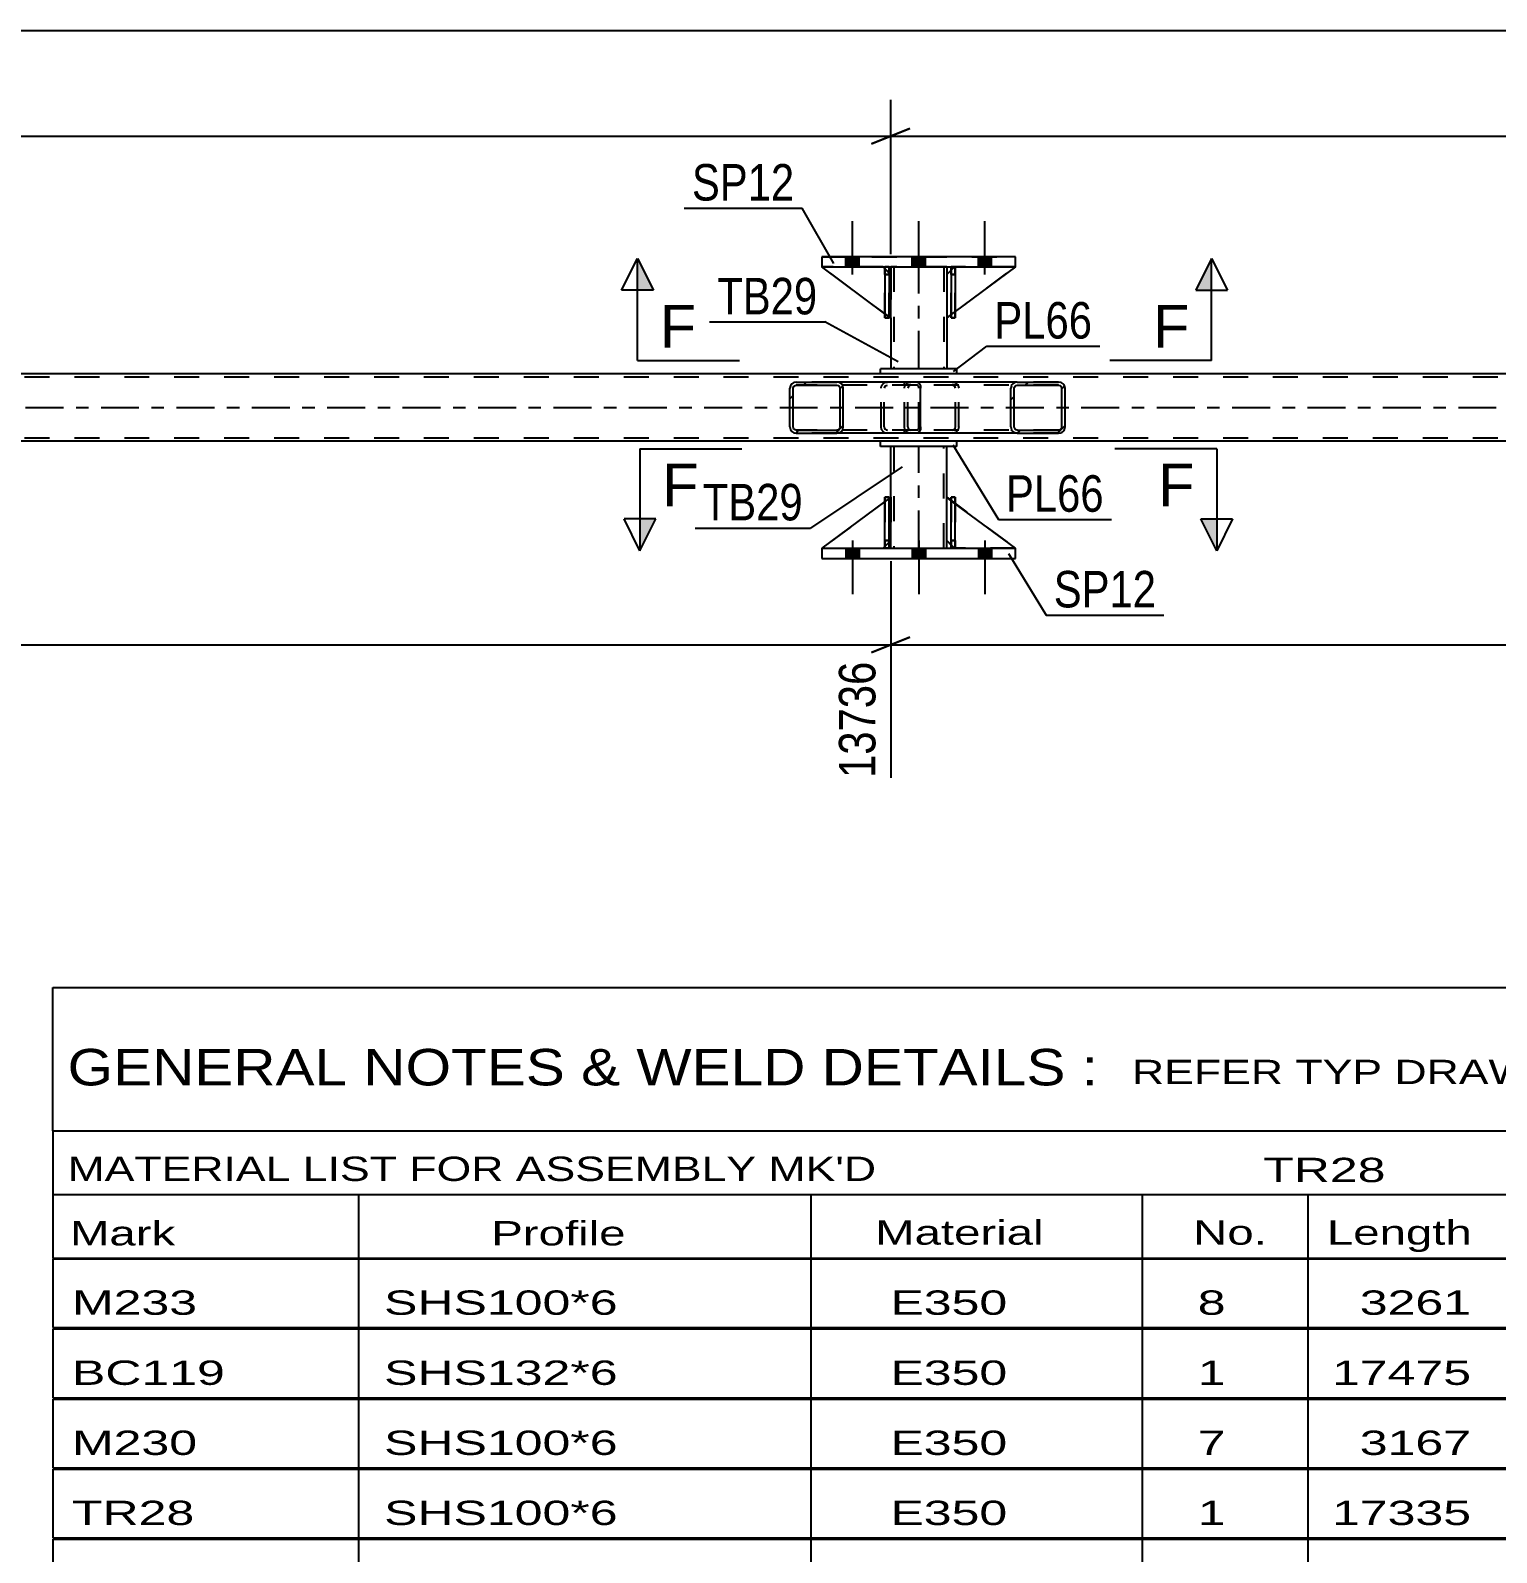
# Model space of a CAD drawing. Header units: millimetres. Extents: x 0 to 841, y 0 to 594.
# Drawn here: x 514.2 to 629.3, y 124.4 to 243.8 of the extents above; entities that cross this region are included whole.
import ezdxf

# ---------------------------------------------------------------- set-up
doc = ezdxf.new("R2010")
doc.units = ezdxf.units.MM
doc.linetypes.add('DXK_LINE_DOT2', pattern=[3.9198, 1.9599, -1.9599])
doc.linetypes.add('DXK_LINE_DOT3', pattern=[5.9187, 2.979, -0.9799, 0.9799, -0.9799])
doc.styles.add('Arial', font='arial.ttf', dxfattribs={"height": 0.2})
doc.styles.add('Arial Narrow', font='ARIALN.TTF', dxfattribs={"height": 0.2})

# ---------------------------------------------------------------- blocks, each defined once
blk = doc.blocks.new('Unknown-389678698-48743 - 46257')
at = {"color": 7, "linetype": 'Continuous'}
for p, q in [((516, 168.75), (676, 168.75)), ((516, 157.5), (516, 168.75)), ((516, 157.5), (676, 157.5)), ((516, 157.5), (516, 152.5)), ((516, 152.5), (676, 152.5)), ((516, 152.5), (516, 147.5)), ((540, 152.5), (540, 147.5)), ((575.5, 152.5), (575.5, 147.5)), ((601.5, 152.5), (601.5, 147.5)), ((614.5, 152.5), (614.5, 147.5)), ((516, 147.5), (676, 147.5)), ((516, 147.45), (516, 142.05)), ((516, 147.45), (676, 147.45)), ((540, 147.5), (540, 142)), ((575.5, 147.5), (575.5, 142)), ((601.5, 147.5), (601.5, 142)), ((614.5, 147.5), (614.5, 142)), ((516, 142.05), (676, 142.05)), ((516, 141.95), (516, 136.55)), ((516, 141.95), (676, 141.95)), ((540, 142), (540, 136.5)), ((575.5, 142), (575.5, 136.5)), ((601.5, 142), (601.5, 136.5)), ((614.5, 142), (614.5, 136.5)), ((516, 136.55), (676, 136.55)), ((516, 136.45), (516, 131.05)), ((516, 136.45), (676, 136.45)), ((540, 136.5), (540, 131)), ((575.5, 136.5), (575.5, 131)), ((601.5, 136.5), (601.5, 131)), ((614.5, 136.5), (614.5, 131)), ((516, 131.05), (676, 131.05)), ((516, 130.95), (516, 125.55)), ((516, 130.95), (676, 130.95)), ((540, 131), (540, 125.5)), ((575.5, 131), (575.5, 125.5)), ((601.5, 131), (601.5, 125.5)), ((614.5, 131), (614.5, 125.5)), ((516, 125.55), (676, 125.55)), ((516, 125.45), (516, 120.05)), ((516, 125.45), (676, 125.45)), ((540, 125.5), (540, 120)), ((575.5, 125.5), (575.5, 120)), ((601.5, 125.5), (601.5, 120)), ((614.5, 125.5), (614.5, 120))]:
    blk.add_line(p, q, dxfattribs=at)
at = {"color": 7, "style": 'Arial Narrow'}
for s, height, width, p in [('GENERAL NOTES & WELD DETAILS :', 2.8633, 1.4, (517.15, 161.06)), ('REFER TYP DRAWING TYP-01', 1.9089, 1.6, (600.7, 161.16)), ("MATERIAL LIST FOR ASSEMBLY MK'D", 1.9089, 1.6, (517.15, 153.56)), ('TR28', 1.909, 1.794707, (611, 153.47)), ('Mark', 1.909, 1.7, (517.34, 148.5)), ('Profile', 1.909, 1.7, (550.41, 148.5)), ('Material', 1.909, 1.7, (580.54, 148.56)), ('Length', 1.909, 1.7, (616, 148.56)), ('No.', 1.909, 1.7, (605.5, 148.56))]:
    blk.add_text(s, height=height, dxfattribs=dict(at, width=width)).set_placement(p)
at = {"color": 7, "linetype": 'Continuous', "style": 'Arial Narrow', "width": 1.794707}
for s, height, p in [('M233', 1.909, (517.5, 143.06)), ('SHS100*6', 1.909, (542, 143.06)), ('E350', 1.909, (581.74, 143.06)), ('8', 1.91, (605.86, 143.06)), ('3261', 1.909, (618.58, 143.06)), ('BC119', 1.909, (517.5, 137.56)), ('SHS132*6', 1.909, (542, 137.56)), ('E350', 1.909, (581.74, 137.56)), ('1', 1.91, (605.86, 137.56)), ('17475', 1.909, (616.4, 137.56)), ('M230', 1.909, (517.5, 132.06)), ('SHS100*6', 1.909, (542, 132.06)), ('E350', 1.909, (581.74, 132.06)), ('7', 1.91, (605.86, 132.06)), ('3167', 1.909, (618.58, 132.06)), ('TR28', 1.909, (517.5, 126.56)), ('SHS100*6', 1.909, (542, 126.56)), ('E350', 1.909, (581.74, 126.56)), ('1', 1.91, (605.86, 126.56)), ('17335', 1.909, (616.4, 126.56))]:
    blk.add_text(s, height=height, dxfattribs=at).set_placement(p)
blk = doc.blocks.new('Part-389678698-4638 - 4482')
at = {"color": 7, "linetype": 'DXK_LINE_DOT2'}
for p, q in [((586.76, 225.29), (586.16, 224.69)), ((586.16, 221.29), (591.56, 225.29)), ((586.16, 224.69), (586.16, 221.29)), ((591.56, 225.29), (586.76, 225.29))]:
    blk.add_line(p, q, dxfattribs=at)
blk = doc.blocks.new('Part-389678698-4614 - 4482')
at = {"color": 2, "linetype": 'Continuous'}
for p, q in [((591.56, 226.09), (576.36, 226.09)), ((576.36, 226.09), (576.36, 225.29)), ((591.56, 225.29), (591.56, 226.09)), ((576.36, 225.29), (591.56, 225.29))]:
    blk.add_line(p, q, dxfattribs=at)
at = {"color": 7, "linetype": 'DXK_LINE_DOT2'}
for p, q in [((576.36, 226.09), (591.56, 226.09)), ((576.36, 225.29), (591.56, 225.29))]:
    blk.add_line(p, q, dxfattribs=at)
blk = doc.blocks.new('Part-389678698-4649 - 4482')
at = {"color": 2, "linetype": 'Continuous'}
for p, q in [((586.83, 225.29), (586.51, 225.29)), ((586.51, 225.29), (586.51, 221.29)), ((586.83, 225.29), (586.83, 225.29)), ((586.83, 225.29), (586.83, 221.29)), ((586.83, 221.29), (586.51, 221.29))]:
    blk.add_line(p, q, dxfattribs=at)
at = {"color": 7, "linetype": 'DXK_LINE_DOT2'}
for p, q in [((586.51, 224.69), (586.51, 225.29)), ((586.83, 224.69), (586.51, 224.69)), ((586.51, 224.69), (586.51, 221.29)), ((586.83, 224.69), (586.83, 225.29)), ((586.83, 225.29), (586.83, 225.29)), ((586.83, 221.29), (586.83, 224.69))]:
    blk.add_line(p, q, dxfattribs=at)
blk = doc.blocks.new('Part-389678698-4647 - 4482')
at = {"color": 2, "linetype": 'Continuous'}
for p, q in [((581.31, 221.62), (576.36, 225.29)), ((581.31, 225.13), (581.16, 225.29)), ((581.76, 224.69), (581.63, 224.81)), ((581.76, 224.69), (581.76, 224.69)), ((581.76, 221.29), (581.76, 224.69)), ((581.63, 221.38), (581.76, 221.29)), ((581.76, 221.29), (581.76, 221.29))]:
    blk.add_line(p, q, dxfattribs=at)
at = {"color": 7, "linetype": 'DXK_LINE_DOT2'}
for p, q in [((581.16, 225.29), (576.36, 225.29)), ((581.16, 225.29), (581.76, 224.69)), ((581.63, 224.81), (581.31, 225.13)), ((581.76, 224.69), (581.76, 221.29)), ((581.63, 221.38), (581.31, 221.62))]:
    blk.add_line(p, q, dxfattribs=at)
blk = doc.blocks.new('Bolt-389678698-4531 - 4482')
at = {"linetype": 'Continuous'}
for points in [[(578.24, 225.29), (579.28, 225.29), (579.28, 226.09), (578.24, 226.09)], [(578.24, 225.29), (579.28, 225.29), (579.28, 226.09), (578.24, 226.09)], [(578.24, 225.29), (579.28, 225.29), (579.28, 226.09), (578.24, 226.09)], [(583.44, 225.29), (584.48, 225.29), (584.48, 226.09), (583.44, 226.09)], [(583.44, 225.29), (584.48, 225.29), (584.48, 226.09), (583.44, 226.09)], [(588.64, 225.29), (589.68, 225.29), (589.68, 226.09), (588.64, 226.09)], [(588.64, 225.29), (589.68, 225.29), (589.68, 226.09), (588.64, 226.09)], [(588.64, 225.29), (589.68, 225.29), (589.68, 226.09), (588.64, 226.09)]]:
    blk.add_hatch(color=1, dxfattribs=at).paths.add_polyline_path(points)
at = {"color": 1, "linetype": 'Continuous'}
for p, q in [((578.76, 224.69), (578.76, 228.89)), ((578.76, 224.69), (578.76, 228.89)), ((578.76, 224.69), (578.76, 228.89)), ((583.96, 224.69), (583.96, 228.89)), ((583.96, 224.69), (583.96, 228.89)), ((589.16, 224.69), (589.16, 228.89)), ((589.16, 224.69), (589.16, 228.89)), ((589.16, 224.69), (589.16, 228.89)), ((578.24, 225.29), (578.24, 226.09)), ((578.24, 225.29), (578.24, 226.09)), ((578.24, 225.29), (578.24, 226.09)), ((579.28, 225.29), (579.28, 226.09)), ((579.28, 225.29), (579.28, 226.09)), ((579.28, 225.29), (579.28, 226.09)), ((583.44, 225.29), (583.44, 226.09)), ((583.44, 225.29), (583.44, 226.09)), ((584.48, 225.29), (584.48, 226.09)), ((584.48, 225.29), (584.48, 226.09)), ((588.64, 225.29), (588.64, 226.09)), ((588.64, 225.29), (588.64, 226.09)), ((588.64, 225.29), (588.64, 226.09)), ((589.68, 225.29), (589.68, 226.09)), ((589.68, 225.29), (589.68, 226.09)), ((589.68, 225.29), (589.68, 226.09))]:
    blk.add_line(p, q, dxfattribs=at)
blk = doc.blocks.new('Bolt-389678698-4532 - 4482')
at = {"linetype": 'Continuous'}
for points in [[(579.28, 203.21), (578.24, 203.21), (578.24, 202.41), (579.28, 202.41)], [(579.28, 203.21), (578.24, 203.21), (578.24, 202.41), (579.28, 202.41)], [(579.28, 203.21), (578.24, 203.21), (578.24, 202.41), (579.28, 202.41)], [(584.48, 203.21), (583.44, 203.21), (583.44, 202.41), (584.48, 202.41)], [(584.48, 203.21), (583.44, 203.21), (583.44, 202.41), (584.48, 202.41)], [(589.68, 203.21), (588.64, 203.21), (588.64, 202.41), (589.68, 202.41)], [(589.68, 203.21), (588.64, 203.21), (588.64, 202.41), (589.68, 202.41)], [(589.68, 203.21), (588.64, 203.21), (588.64, 202.41), (589.68, 202.41)]]:
    blk.add_hatch(color=1, dxfattribs=at).paths.add_polyline_path(points)
at = {"color": 1, "linetype": 'Continuous'}
for p, q in [((578.24, 203.21), (578.24, 202.41)), ((578.24, 203.21), (578.24, 202.41)), ((578.24, 203.21), (578.24, 202.41)), ((578.76, 203.81), (578.76, 199.61)), ((578.76, 203.81), (578.76, 199.61)), ((578.76, 203.81), (578.76, 199.61)), ((579.28, 203.21), (579.28, 202.41)), ((579.28, 203.21), (579.28, 202.41)), ((579.28, 203.21), (579.28, 202.41)), ((583.44, 203.21), (583.44, 202.41)), ((583.44, 203.21), (583.44, 202.41)), ((583.96, 203.81), (583.96, 199.61)), ((583.96, 203.81), (583.96, 199.61)), ((584.48, 203.21), (584.48, 202.41)), ((584.48, 203.21), (584.48, 202.41)), ((588.64, 203.21), (588.64, 202.41)), ((588.64, 203.21), (588.64, 202.41)), ((588.64, 203.21), (588.64, 202.41)), ((589.16, 203.81), (589.16, 199.61)), ((589.16, 203.81), (589.16, 199.61)), ((589.16, 203.81), (589.16, 199.61)), ((589.68, 203.21), (589.68, 202.41)), ((589.68, 203.21), (589.68, 202.41)), ((589.68, 203.21), (589.68, 202.41))]:
    blk.add_line(p, q, dxfattribs=at)
blk = doc.blocks.new('Part-389678698-4644 - 4482')
at = {"color": 7, "linetype": 'DXK_LINE_DOT2'}
for p, q in [((581.76, 221.29), (576.36, 225.29)), ((576.36, 225.29), (581.16, 225.29)), ((581.16, 225.29), (581.76, 224.69)), ((581.76, 224.69), (581.16, 225.29)), ((581.76, 224.69), (581.76, 221.29)), ((581.76, 224.69), (581.76, 224.69)), ((581.76, 224.69), (581.76, 221.29))]:
    blk.add_line(p, q, dxfattribs=at)
blk = doc.blocks.new('Part-389678698-4651 - 4482')
at = {"color": 7, "linetype": 'DXK_LINE_DOT2'}
for p, q in [((586.51, 224.69), (586.51, 225.29)), ((586.51, 225.29), (586.51, 225.29)), ((586.51, 225.29), (586.51, 221.29)), ((586.83, 225.29), (586.51, 225.29)), ((586.51, 221.29), (586.51, 224.69)), ((586.51, 224.69), (586.83, 224.69)), ((586.83, 224.69), (586.83, 225.29)), ((586.83, 221.29), (586.83, 225.29)), ((586.83, 224.69), (586.83, 221.29)), ((586.51, 221.29), (586.83, 221.29))]:
    blk.add_line(p, q, dxfattribs=at)
blk = doc.blocks.new('Part-389678698-4648 - 4482')
at = {"color": 2, "linetype": 'Continuous'}
for p, q in [((581.63, 225.29), (581.31, 225.29)), ((581.31, 225.29), (581.31, 221.29)), ((581.63, 225.29), (581.63, 225.29)), ((581.63, 225.29), (581.63, 221.29)), ((581.63, 221.29), (581.31, 221.29))]:
    blk.add_line(p, q, dxfattribs=at)
at = {"color": 7, "linetype": 'DXK_LINE_DOT2'}
for p, q in [((581.31, 224.69), (581.31, 225.29)), ((581.63, 224.69), (581.31, 224.69)), ((581.31, 224.69), (581.31, 221.29)), ((581.63, 224.69), (581.63, 225.29)), ((581.63, 225.29), (581.63, 225.29)), ((581.63, 221.29), (581.63, 224.69))]:
    blk.add_line(p, q, dxfattribs=at)
blk = doc.blocks.new('Part-389678698-4666 - 4482')
at = {"color": 2, "linetype": 'Continuous'}
for p, q in [((586.96, 217.29), (580.96, 217.29)), ((580.96, 216.89), (580.96, 217.29)), ((586.96, 216.89), (580.96, 216.89)), ((586.96, 216.89), (586.96, 217.29))]:
    blk.add_line(p, q, dxfattribs=at)
blk = doc.blocks.new('Part-389678698-4607 - 4482')
at = {"color": 7, "linetype": 'DXK_LINE_DOT2'}
for p, q in [((731.32, 216.65), (64.04, 216.65)), ((586.96, 216.89), (580.96, 216.89)), ((731.32, 211.85), (64.04, 211.85)), ((586.96, 211.61), (580.96, 211.61))]:
    blk.add_line(p, q, dxfattribs=at)
at = {"color": 2, "linetype": 'Continuous'}
for p, q in [((580.96, 216.89), (331.54, 216.89)), ((731.32, 216.89), (586.96, 216.89)), ((580.96, 211.61), (331.54, 211.61)), ((731.32, 211.61), (586.96, 211.61))]:
    blk.add_line(p, q, dxfattribs=at)
at = {"color": 7, "linetype": 'DXK_LINE_DOT3'}
blk.add_line((64.04, 214.25), (731.32, 214.25), dxfattribs=at)
blk = doc.blocks.new('Part-389678698-4619 - 4482')
at = {"color": 2, "linetype": 'Continuous'}
for p, q in [((576.36, 203.21), (576.36, 202.41)), ((576.36, 203.21), (591.56, 203.21)), ((591.56, 202.41), (591.56, 203.21)), ((576.36, 202.41), (591.56, 202.41))]:
    blk.add_line(p, q, dxfattribs=at)
at = {"color": 7, "linetype": 'DXK_LINE_DOT2'}
for p, q in [((576.36, 203.21), (591.56, 203.21)), ((576.36, 202.41), (591.56, 202.41))]:
    blk.add_line(p, q, dxfattribs=at)
blk = doc.blocks.new('Part-389678698-4622 - 4482')
at = {"color": 7, "linetype": 'DXK_LINE_DOT2'}
for p, q in [((586.16, 203.81), (586.16, 207.21)), ((586.16, 207.21), (591.56, 203.21)), ((586.76, 203.21), (586.16, 203.81)), ((591.56, 203.21), (586.76, 203.21))]:
    blk.add_line(p, q, dxfattribs=at)
blk = doc.blocks.new('Part-389678698-4625 - 4482')
at = {"color": 2, "linetype": 'Continuous'}
for p, q in [((586.16, 203.81), (586.16, 207.21)), ((586.51, 206.94), (586.16, 207.21)), ((591.56, 203.21), (586.83, 206.71)), ((586.51, 203.45), (586.16, 203.81))]:
    blk.add_line(p, q, dxfattribs=at)
at = {"color": 7, "linetype": 'DXK_LINE_DOT2'}
for p, q in [((586.83, 206.71), (586.51, 206.94)), ((586.76, 203.21), (586.51, 203.45)), ((591.56, 203.21), (586.76, 203.21)), ((591.56, 203.21), (591.56, 203.21)), ((591.56, 203.21), (591.56, 203.21))]:
    blk.add_line(p, q, dxfattribs=at)
blk = doc.blocks.new('Part-389678698-4628 - 4482')
at = {"color": 7, "linetype": 'DXK_LINE_DOT2'}
for p, q in [((581.76, 207.21), (576.36, 203.21)), ((581.76, 203.81), (581.76, 207.21)), ((581.76, 207.21), (581.76, 203.81)), ((576.36, 203.21), (581.16, 203.21)), ((581.16, 203.21), (581.76, 203.81)), ((581.76, 203.81), (581.16, 203.21)), ((581.76, 203.81), (581.76, 203.81))]:
    blk.add_line(p, q, dxfattribs=at)
blk = doc.blocks.new('Part-389678698-4631 - 4482')
at = {"color": 2, "linetype": 'Continuous'}
for p, q in [((581.31, 206.88), (576.36, 203.21)), ((581.76, 207.21), (581.63, 207.11)), ((581.76, 203.81), (581.76, 207.21)), ((581.31, 203.36), (581.16, 203.21)), ((581.76, 203.81), (581.63, 203.68)), ((581.76, 203.81), (581.76, 203.81))]:
    blk.add_line(p, q, dxfattribs=at)
at = {"color": 7, "linetype": 'DXK_LINE_DOT2'}
for p, q in [((581.63, 207.11), (581.31, 206.88)), ((581.76, 203.81), (581.76, 207.21)), ((576.36, 203.21), (581.16, 203.21)), ((581.76, 203.81), (581.16, 203.21)), ((581.63, 203.68), (581.31, 203.36))]:
    blk.add_line(p, q, dxfattribs=at)
blk = doc.blocks.new('Part-389678698-4632 - 4482')
at = {"color": 2, "linetype": 'Continuous'}
for p, q in [((581.31, 203.21), (581.31, 207.21)), ((581.31, 207.21), (581.63, 207.21)), ((581.63, 203.21), (581.63, 207.21)), ((581.31, 203.21), (581.31, 203.21)), ((581.63, 203.21), (581.31, 203.21))]:
    blk.add_line(p, q, dxfattribs=at)
at = {"color": 7, "linetype": 'DXK_LINE_DOT2'}
for p, q in [((581.31, 207.21), (581.31, 203.81)), ((581.63, 203.81), (581.63, 207.21)), ((581.31, 203.81), (581.31, 203.21)), ((581.31, 203.81), (581.63, 203.81)), ((581.63, 203.21), (581.63, 203.81)), ((581.63, 203.21), (581.63, 203.21))]:
    blk.add_line(p, q, dxfattribs=at)
blk = doc.blocks.new('Part-389678698-4633 - 4482')
at = {"color": 2, "linetype": 'Continuous'}
for p, q in [((586.51, 203.21), (586.51, 207.21)), ((586.51, 207.21), (586.83, 207.21)), ((586.83, 203.21), (586.83, 207.21)), ((586.51, 203.21), (586.51, 203.21)), ((586.83, 203.21), (586.51, 203.21))]:
    blk.add_line(p, q, dxfattribs=at)
at = {"color": 7, "linetype": 'DXK_LINE_DOT2'}
for p, q in [((586.51, 207.21), (586.51, 203.81)), ((586.83, 203.81), (586.83, 207.21)), ((586.51, 203.81), (586.51, 203.21)), ((586.51, 203.81), (586.83, 203.81)), ((586.83, 203.21), (586.83, 203.81)), ((586.83, 203.21), (586.83, 203.21))]:
    blk.add_line(p, q, dxfattribs=at)
blk = doc.blocks.new('Part-389678698-4634 - 4482')
at = {"color": 7, "linetype": 'DXK_LINE_DOT2'}
for p, q in [((581.63, 207.21), (581.31, 207.21)), ((581.31, 203.81), (581.31, 207.21)), ((581.31, 203.21), (581.31, 207.21)), ((581.63, 207.21), (581.63, 203.81)), ((581.63, 203.21), (581.63, 207.21)), ((581.63, 203.81), (581.31, 203.81)), ((581.31, 203.21), (581.31, 203.81)), ((581.63, 203.21), (581.31, 203.21)), ((581.63, 203.81), (581.63, 203.21)), ((581.63, 203.21), (581.63, 203.21))]:
    blk.add_line(p, q, dxfattribs=at)
blk = doc.blocks.new('Part-389678698-4635 - 4482')
at = {"color": 7, "linetype": 'DXK_LINE_DOT2'}
for p, q in [((586.83, 207.21), (586.51, 207.21)), ((586.51, 203.81), (586.51, 207.21)), ((586.51, 203.21), (586.51, 207.21)), ((586.83, 207.21), (586.83, 203.81)), ((586.83, 203.21), (586.83, 207.21)), ((586.83, 203.81), (586.51, 203.81)), ((586.51, 203.21), (586.51, 203.81)), ((586.83, 203.21), (586.51, 203.21)), ((586.83, 203.81), (586.83, 203.21)), ((586.83, 203.21), (586.83, 203.21))]:
    blk.add_line(p, q, dxfattribs=at)
blk = doc.blocks.new('Part-389678698-4641 - 4482')
at = {"color": 2, "linetype": 'Continuous'}
for p, q in [((586.51, 225.04), (586.16, 224.69)), ((586.16, 224.69), (586.16, 221.29)), ((591.56, 225.29), (586.83, 221.79)), ((586.51, 221.55), (586.16, 221.29))]:
    blk.add_line(p, q, dxfattribs=at)
at = {"color": 7, "linetype": 'DXK_LINE_DOT2'}
for p, q in [((586.76, 225.29), (586.51, 225.04)), ((591.56, 225.29), (586.76, 225.29)), ((586.83, 221.79), (586.51, 221.55))]:
    blk.add_line(p, q, dxfattribs=at)
blk = doc.blocks.new('Part-389678698-4650 - 4482')
at = {"color": 7, "linetype": 'DXK_LINE_DOT2'}
for p, q in [((581.31, 224.69), (581.31, 225.29)), ((581.31, 225.29), (581.31, 225.29)), ((581.31, 225.29), (581.31, 221.29)), ((581.63, 225.29), (581.31, 225.29)), ((581.31, 221.29), (581.31, 224.69)), ((581.31, 224.69), (581.63, 224.69)), ((581.63, 224.69), (581.63, 225.29)), ((581.63, 221.29), (581.63, 225.29)), ((581.63, 224.69), (581.63, 221.29)), ((581.31, 221.29), (581.63, 221.29))]:
    blk.add_line(p, q, dxfattribs=at)
blk = doc.blocks.new('Part-389678698-4656 - 4482')
at = {"color": 2, "linetype": 'Continuous'}
for p, q in [((581.76, 207.21), (581.76, 211.21)), ((586.16, 207.21), (586.16, 211.21)), ((581.76, 203.21), (581.76, 203.81)), ((586.16, 203.21), (586.16, 203.81))]:
    blk.add_line(p, q, dxfattribs=at)
at = {"color": 7, "linetype": 'DXK_LINE_DOT2'}
for p, q in [((586.16, 211.21), (581.76, 211.21)), ((582, 211.21), (582, 203.21)), ((585.92, 203.21), (585.92, 211.21)), ((581.76, 203.81), (581.76, 207.21)), ((586.16, 203.81), (586.16, 207.21)), ((581.76, 203.21), (586.16, 203.21))]:
    blk.add_line(p, q, dxfattribs=at)
at = {"color": 7, "linetype": 'DXK_LINE_DOT3'}
blk.add_line((583.96, 203.21), (583.96, 211.21), dxfattribs=at)
blk = doc.blocks.new('Part-389678698-4661 - 4482')
at = {"color": 2, "linetype": 'Continuous'}
for p, q in [((586.96, 211.61), (580.96, 211.61)), ((580.96, 211.21), (580.96, 211.61)), ((586.96, 211.21), (586.96, 211.61)), ((586.96, 211.21), (580.96, 211.21))]:
    blk.add_line(p, q, dxfattribs=at)
blk = doc.blocks.new('Part-389678698-4671 - 4482')
at = {"color": 2, "linetype": 'Continuous'}
for p, q in [((581.76, 225.29), (581.76, 224.69)), ((586.16, 225.29), (586.16, 224.69)), ((581.76, 221.29), (581.76, 217.29)), ((586.16, 221.29), (586.16, 217.29))]:
    blk.add_line(p, q, dxfattribs=at)
at = {"color": 7, "linetype": 'DXK_LINE_DOT2'}
for p, q in [((586.16, 225.29), (581.76, 225.29)), ((581.76, 224.69), (581.76, 221.29)), ((582, 225.29), (582, 217.29)), ((585.92, 225.29), (585.92, 217.29)), ((586.16, 224.69), (586.16, 221.29)), ((586.16, 217.29), (581.76, 217.29))]:
    blk.add_line(p, q, dxfattribs=at)
at = {"color": 7, "linetype": 'DXK_LINE_DOT3'}
blk.add_line((583.96, 217.29), (583.96, 225.29), dxfattribs=at)
blk = doc.blocks.new('Part-389678698-4705 - 4482')
at = {"linetype": 'Continuous'}
h = blk.add_hatch(dxfattribs=at)
h.set_pattern_fill('', scale=0.7, style=0, pattern_type=0)
h.set_pattern_definition([(45, (595.4096, 215.9505), (-1.57154, 1.57154), [])])
h.paths.add_polyline_path([(595.45, 215.77), (595.41, 215.95), (595.3, 216.11), (595.13, 216.21), (594.94, 216.25), (591.7, 216.25), (591.51, 216.21), (591.34, 216.11), (591.23, 215.95), (591.19, 215.77), (591.19, 212.73), (591.23, 212.54), (591.34, 212.39), (591.51, 212.28), (591.7, 212.25), (594.94, 212.25), (595.13, 212.28), (595.3, 212.39), (595.41, 212.54), (595.45, 212.73)])
h.paths.add_polyline_path([(595.17, 212.64), (595.12, 212.56), (595.04, 212.51), (594.94, 212.49), (591.7, 212.49), (591.6, 212.51), (591.52, 212.56), (591.47, 212.64), (591.45, 212.73), (591.45, 215.77), (591.47, 215.86), (591.52, 215.94), (591.6, 215.99), (591.7, 216.01), (594.94, 216.01), (595.04, 215.99), (595.12, 215.94), (595.17, 215.86), (595.19, 215.77), (595.19, 212.73)])
at = {"color": 7, "linetype": 'DXK_LINE_DOT2'}
for p, q in [((583.16, 216.21), (583.35, 216.25)), ((586.59, 216.25), (583.35, 216.25)), ((586.59, 216.25), (586.78, 216.21)), ((594.94, 216.25), (591.7, 216.25)), ((582.84, 215.77), (582.88, 215.95)), ((582.84, 212.73), (582.84, 215.77)), ((583.12, 215.86), (583.1, 215.77)), ((583.1, 212.73), (583.1, 215.77)), ((583.17, 215.94), (583.12, 215.86)), ((583.26, 215.99), (583.17, 215.94)), ((583.35, 216.01), (583.26, 215.99)), ((594.94, 216.01), (583.35, 216.01)), ((586.69, 215.99), (586.59, 216.01)), ((586.77, 215.94), (586.69, 215.99)), ((586.82, 215.86), (586.77, 215.94)), ((586.84, 215.77), (586.82, 215.86)), ((586.84, 212.73), (586.84, 215.77)), ((587.06, 215.95), (587.1, 215.77)), ((587.1, 212.73), (587.1, 215.77)), ((582.88, 212.54), (582.84, 212.73)), ((583.1, 212.73), (583.12, 212.64)), ((583.12, 212.64), (583.17, 212.56)), ((586.77, 212.56), (586.82, 212.64)), ((586.82, 212.64), (586.84, 212.73)), ((587.1, 212.73), (587.06, 212.54)), ((583.35, 212.25), (583.16, 212.28)), ((583.17, 212.56), (583.26, 212.51)), ((583.26, 212.51), (583.35, 212.49)), ((594.94, 212.49), (583.35, 212.49)), ((586.59, 212.25), (583.35, 212.25)), ((586.59, 212.49), (586.69, 212.51)), ((586.78, 212.28), (586.59, 212.25)), ((586.69, 212.51), (586.77, 212.56)), ((594.94, 212.25), (591.7, 212.25))]:
    blk.add_line(p, q, dxfattribs=at)
at = {"color": 2, "linetype": 'Continuous'}
for p, q in [((591.7, 216.25), (583.83, 216.25)), ((591.7, 216.25), (591.51, 216.21)), ((591.7, 216.25), (594.94, 216.25)), ((595.13, 216.21), (594.94, 216.25)), ((591.23, 215.95), (591.19, 215.77)), ((591.19, 212.73), (591.19, 215.77)), ((591.45, 215.77), (591.47, 215.86)), ((591.45, 212.73), (591.45, 215.77)), ((591.47, 215.86), (591.52, 215.94)), ((591.52, 215.94), (591.6, 215.99)), ((591.6, 215.99), (591.7, 216.01)), ((591.7, 216.01), (594.94, 216.01)), ((594.94, 216.01), (595.04, 215.99)), ((595.04, 215.99), (595.12, 215.94)), ((595.12, 215.94), (595.17, 215.86)), ((595.17, 215.86), (595.19, 215.77)), ((595.19, 212.73), (595.19, 215.77)), ((595.45, 215.77), (595.41, 215.95)), ((595.45, 212.73), (595.45, 215.77)), ((591.19, 212.73), (591.23, 212.54)), ((591.47, 212.64), (591.45, 212.73)), ((591.52, 212.56), (591.47, 212.64)), ((595.17, 212.64), (595.12, 212.56)), ((595.19, 212.73), (595.17, 212.64)), ((595.41, 212.54), (595.45, 212.73)), ((591.7, 212.25), (583.83, 212.25)), ((591.51, 212.28), (591.7, 212.25)), ((591.6, 212.51), (591.52, 212.56)), ((591.7, 212.49), (591.6, 212.51)), ((591.7, 212.49), (594.94, 212.49)), ((591.7, 212.25), (594.94, 212.25)), ((595.04, 212.51), (594.94, 212.49)), ((594.94, 212.25), (595.13, 212.28)), ((595.12, 212.56), (595.04, 212.51))]:
    blk.add_line(p, q, dxfattribs=at)
at = {"color": 7, "linetype": 'DXK_LINE_DOT2'}
for centre, start, end in [((583.33, 215.75), 110.7584, 155.6801), ((586.61, 215.75), 24.32, 69.2417), ((583.33, 212.75), 204.32, 249.2417), ((586.61, 212.75), 290.7584, 335.6801)]:
    blk.add_arc(centre, 0.496, start, end, dxfattribs=at)
at = {"color": 2, "linetype": 'Continuous'}
for centre, start, end in [((591.68, 215.75), 110.7584, 155.6801), ((594.96, 215.75), 24.32, 69.2417), ((591.68, 212.75), 204.32, 249.2417), ((594.96, 212.75), 290.7584, 335.6801)]:
    blk.add_arc(centre, 0.496, start, end, dxfattribs=at)
blk = doc.blocks.new('Part-389678698-4708 - 4482')
at = {"linetype": 'Continuous'}
h = blk.add_hatch(dxfattribs=at)
h.set_pattern_fill('', scale=0.7, style=0, pattern_type=0)
h.set_pattern_definition([(45, (577.999, 215.9505), (-1.57154, 1.57154), [])])
h.paths.add_polyline_path([(578.04, 215.77), (578, 215.95), (577.89, 216.11), (577.73, 216.21), (577.53, 216.25), (574.35, 216.25), (574.16, 216.21), (573.99, 216.11), (573.89, 215.95), (573.85, 215.77), (573.85, 212.73), (573.89, 212.54), (573.99, 212.39), (574.16, 212.28), (574.35, 212.25), (577.53, 212.25), (577.73, 212.28), (577.89, 212.39), (578, 212.54), (578.04, 212.73)])
h.paths.add_polyline_path([(577.77, 212.64), (577.71, 212.56), (577.63, 212.51), (577.53, 212.49), (574.35, 212.49), (574.25, 212.51), (574.17, 212.56), (574.12, 212.64), (574.1, 212.73), (574.1, 215.77), (574.12, 215.86), (574.17, 215.94), (574.25, 215.99), (574.35, 216.01), (577.53, 216.01), (577.63, 215.99), (577.71, 215.94), (577.77, 215.86), (577.79, 215.77), (577.79, 212.73)])
at = {"color": 2, "linetype": 'Continuous'}
for p, q in [((574.35, 216.25), (574.16, 216.21)), ((574.35, 216.25), (577.53, 216.25)), ((583.83, 216.25), (577.53, 216.25)), ((577.73, 216.21), (577.53, 216.25)), ((583.83, 216.25), (583.94, 216.21)), ((583.94, 216.21), (584.03, 216.11)), ((573.89, 215.95), (573.85, 215.77)), ((573.85, 212.73), (573.85, 215.77)), ((574.1, 215.77), (574.12, 215.86)), ((574.1, 212.73), (574.1, 215.77)), ((574.12, 215.86), (574.17, 215.94)), ((574.17, 215.94), (574.25, 215.99)), ((574.25, 215.99), (574.35, 216.01)), ((574.35, 216.01), (577.53, 216.01)), ((577.53, 216.01), (577.63, 215.99)), ((577.63, 215.99), (577.71, 215.94)), ((577.71, 215.94), (577.77, 215.86)), ((577.77, 215.86), (577.79, 215.77)), ((577.79, 212.73), (577.79, 215.77)), ((578.04, 215.77), (578, 215.95)), ((578.04, 212.73), (578.04, 215.77)), ((584.03, 216.11), (584.09, 215.95)), ((584.09, 215.95), (584.11, 215.77)), ((584.11, 212.73), (584.11, 215.77)), ((573.85, 212.73), (573.89, 212.54)), ((574.12, 212.64), (574.1, 212.73)), ((574.17, 212.56), (574.12, 212.64)), ((577.77, 212.64), (577.71, 212.56)), ((577.79, 212.73), (577.77, 212.64)), ((578, 212.54), (578.04, 212.73)), ((584.11, 212.73), (584.09, 212.54)), ((574.16, 212.28), (574.35, 212.25)), ((574.25, 212.51), (574.17, 212.56)), ((574.35, 212.49), (574.25, 212.51)), ((574.35, 212.49), (577.53, 212.49)), ((574.35, 212.25), (577.53, 212.25)), ((577.63, 212.51), (577.53, 212.49)), ((577.53, 212.25), (577.73, 212.28)), ((583.83, 212.25), (577.53, 212.25)), ((577.71, 212.56), (577.63, 212.51)), ((583.94, 212.28), (583.83, 212.25)), ((584.03, 212.39), (583.94, 212.28)), ((584.09, 212.54), (584.03, 212.39))]:
    blk.add_line(p, q, dxfattribs=at)
at = {"color": 7, "linetype": 'DXK_LINE_DOT2'}
for p, q in [((577.53, 216.25), (574.35, 216.25)), ((581.31, 216.21), (581.5, 216.25)), ((582.84, 216.01), (582.84, 216.25)), ((583.83, 216.01), (574.35, 216.01)), ((581, 215.77), (581.04, 215.95)), ((581, 212.73), (581, 215.77)), ((581.27, 215.86), (581.25, 215.77)), ((581.25, 212.73), (581.25, 215.77)), ((581.32, 215.94), (581.27, 215.86)), ((581.32, 215.94), (581.34, 215.95)), ((581.34, 215.95), (581.4, 215.99)), ((581.4, 215.99), (581.5, 216.01)), ((583.89, 215.99), (583.83, 216.01)), ((583.93, 215.94), (583.89, 215.99)), ((583.96, 215.86), (583.93, 215.94)), ((583.97, 215.77), (583.96, 215.86)), ((583.97, 212.73), (583.97, 215.77)), ((581.04, 212.54), (581, 212.73)), ((581.25, 212.73), (581.27, 212.64)), ((581.27, 212.64), (581.32, 212.56)), ((583.93, 212.56), (583.96, 212.64)), ((583.96, 212.64), (583.97, 212.73)), ((583.83, 212.49), (574.35, 212.49)), ((577.53, 212.25), (574.35, 212.25)), ((581.5, 212.25), (581.31, 212.28)), ((581.32, 212.56), (581.4, 212.51)), ((581.4, 212.51), (581.5, 212.49)), ((582.84, 212.25), (582.84, 212.49)), ((583.83, 212.49), (583.89, 212.51)), ((583.89, 212.51), (583.93, 212.56))]:
    blk.add_line(p, q, dxfattribs=at)
at = {"color": 2, "linetype": 'Continuous'}
for centre, start, end in [((574.34, 215.75), 111.1941, 156.1506), ((577.55, 215.75), 23.8494, 68.8059), ((574.34, 212.74), 203.8494, 248.8059), ((577.55, 212.74), 291.1941, 336.1506)]:
    blk.add_arc(centre, 0.492, start, end, dxfattribs=at)
at = {"color": 7, "linetype": 'DXK_LINE_DOT2'}
for centre, start, end in [((581.49, 215.75), 111.1941, 156.1506), ((581.49, 212.74), 203.8495, 248.8059)]:
    blk.add_arc(centre, 0.492, start, end, dxfattribs=at)
blk = doc.blocks.new('StraightDimension-389678698-4801 - 4482')
at = {"color": 7, "linetype": 'Continuous'}
for p, q in [((581.76, 226.29), (581.76, 238.41)), ((731.32, 217.89), (731.32, 238.41)), ((583.26, 236.16), (580.26, 234.96)), ((581.76, 235.56), (731.32, 235.56)), ((729.82, 234.96), (732.82, 236.16))]:
    blk.add_line(p, q, dxfattribs=at)
at = {"color": 0}
blk.add_wipeout([(660.79, 236.31), (660.79, 240.51), (652.28, 240.51), (652.28, 236.31)], dxfattribs=at)
at = {"color": 3, "style": 'Arial Narrow'}
blk.add_text('3739', height=2.863, dxfattribs=at).set_placement((652.88, 236.91))
blk = doc.blocks.new('StraightDimension-389678698-4810 - 4482')
at = {"color": 7, "linetype": 'Continuous'}
for p, q in [((581.76, 226.29), (581.76, 238.41)), ((326.34, 235.56), (581.76, 235.56)), ((580.26, 234.96), (583.26, 236.16))]:
    blk.add_line(p, q, dxfattribs=at)
blk = doc.blocks.new('StraightDimension-389678698-4907 - 4482')
at = {"color": 7, "linetype": 'Continuous'}
for p, q in [((581.76, 202.21), (581.76, 185.19)), ((580.26, 195.04), (583.26, 196.24)), ((326.34, 195.64), (581.76, 195.64))]:
    blk.add_line(p, q, dxfattribs=at)
at = {"color": 0, "linetype": 'Continuous'}
blk.add_wipeout([(581.16, 194.93), (576.96, 194.93), (576.96, 184.59), (581.16, 184.59)], dxfattribs=at)
at = {"color": 3, "linetype": 'Continuous', "style": 'Arial Narrow'}
blk.add_text('13736', height=2.863, rotation=90.0002, dxfattribs=at).set_placement((580.56, 185.19))
blk = doc.blocks.new('StraightDimension-389678698-4915 - 4482')
at = {"color": 7, "linetype": 'Continuous'}
for p, q in [((731.32, 206.75), (731.32, 185.19)), ((581.76, 202.21), (581.76, 185.19)), ((583.26, 196.24), (580.26, 195.04)), ((729.82, 195.04), (732.82, 196.24)), ((581.76, 195.64), (731.32, 195.64))]:
    blk.add_line(p, q, dxfattribs=at)
at = {"color": 0}
blk.add_wipeout([(660.79, 196.39), (660.79, 200.59), (652.28, 200.59), (652.28, 196.39)], dxfattribs=at)
at = {"color": 3, "style": 'Arial Narrow'}
blk.add_text('3739', height=2.863, dxfattribs=at).set_placement((652.88, 196.99))
at = {"color": 0, "linetype": 'Continuous'}
blk.add_wipeout([(730.72, 194.93), (726.52, 194.93), (726.52, 184.59), (730.72, 184.59)], dxfattribs=at)
at = {"color": 3, "linetype": 'Continuous', "style": 'Arial Narrow'}
blk.add_text('17475', height=2.863, rotation=90.0002, dxfattribs=at).set_placement((730.12, 185.19))
blk = doc.blocks.new('StraightDimension-389678698-13700 - 4482')
at = {"color": 7, "linetype": 'Continuous'}
blk.add_line((55.42, 243.85), (731.32, 243.85), dxfattribs=at)
blk = doc.blocks.new('Mark-389678698-4610 - 4482')
at = {"color": 30, "linetype": 'Continuous'}
for p in [(565.56, 229.9), (577.3, 225.57)]:
    blk.add_line(p, (574.8, 229.9), dxfattribs=at)
at = {"color": 0}
blk.add_wipeout([(574.2, 230.5), (574.2, 233.5), (566.16, 233.5), (566.16, 230.5)], dxfattribs=at)
blk.add_wipeout([(574.2, 230.5), (574.2, 233.5), (566.16, 233.5), (566.16, 230.5)], dxfattribs=at)
at = {"color": 3, "style": 'Arial Narrow'}
blk.add_text('SP12', height=2.863, dxfattribs=at).set_placement((566.16, 230.5))
blk = doc.blocks.new('Mark-389678698-4615 - 4482')
at = {"color": 30, "linetype": 'Continuous'}
for p, q in [((591, 202.79), (593.96, 197.97)), ((593.96, 197.97), (603.2, 197.97))]:
    blk.add_line(p, q, dxfattribs=at)
at = {"color": 0}
blk.add_wipeout([(602.6, 198.57), (602.6, 201.57), (594.56, 201.57), (594.56, 198.57)], dxfattribs=at)
blk.add_wipeout([(602.6, 198.57), (602.6, 201.57), (594.56, 201.57), (594.56, 198.57)], dxfattribs=at)
at = {"color": 3, "style": 'Arial Narrow'}
blk.add_text('SP12', height=2.863, dxfattribs=at).set_placement((594.56, 198.57))
blk = doc.blocks.new('Mark-389678698-4652 - 4482')
at = {"color": 30, "linetype": 'Continuous'}
for p in [(582.65, 209.6), (566.41, 204.8)]:
    blk.add_line(p, (575.46, 204.8), dxfattribs=at)
at = {"color": 0}
blk.add_wipeout([(574.86, 205.4), (574.86, 208.4), (567.01, 208.4), (567.01, 205.4)], dxfattribs=at)
blk.add_wipeout([(574.86, 205.4), (574.86, 208.4), (567.01, 208.4), (567.01, 205.4)], dxfattribs=at)
at = {"color": 3, "style": 'Arial Narrow'}
blk.add_text('TB29', height=2.863, dxfattribs=at).set_placement((567.01, 205.4))
blk = doc.blocks.new('Mark-389678698-4657 - 4482')
at = {"color": 30, "linetype": 'Continuous'}
for p, q in [((586.64, 211.34), (590.21, 205.48)), ((590.21, 205.48), (599.09, 205.48))]:
    blk.add_line(p, q, dxfattribs=at)
at = {"color": 0}
blk.add_wipeout([(598.49, 206.08), (598.49, 209.08), (590.81, 209.08), (590.81, 206.08)], dxfattribs=at)
blk.add_wipeout([(598.49, 206.08), (598.49, 209.08), (590.81, 209.08), (590.81, 206.08)], dxfattribs=at)
at = {"color": 3, "style": 'Arial Narrow'}
blk.add_text('PL66', height=2.863, dxfattribs=at).set_placement((590.81, 206.08))
blk = doc.blocks.new('Mark-389678698-4662 - 4482')
at = {"color": 30, "linetype": 'Continuous'}
for p, q in [((586.68, 217.08), (589.3, 219.07)), ((589.3, 219.07), (598.17, 219.07))]:
    blk.add_line(p, q, dxfattribs=at)
at = {"color": 0}
blk.add_wipeout([(597.57, 219.67), (597.57, 222.67), (589.9, 222.67), (589.9, 219.67)], dxfattribs=at)
blk.add_wipeout([(597.57, 219.67), (597.57, 222.67), (589.9, 222.67), (589.9, 219.67)], dxfattribs=at)
at = {"color": 3, "style": 'Arial Narrow'}
blk.add_text('PL66', height=2.863, dxfattribs=at).set_placement((589.9, 219.67))
blk = doc.blocks.new('Mark-389678698-4667 - 4482')
at = {"color": 30, "linetype": 'Continuous'}
for p in [(567.55, 220.97), (582.35, 217.84)]:
    blk.add_line(p, (576.6, 220.97), dxfattribs=at)
at = {"color": 0}
blk.add_wipeout([(576, 221.57), (576, 224.57), (568.15, 224.57), (568.15, 221.57)], dxfattribs=at)
blk.add_wipeout([(576, 221.57), (576, 224.57), (568.15, 224.57), (568.15, 221.57)], dxfattribs=at)
at = {"color": 3, "style": 'Arial Narrow'}
blk.add_text('TB29', height=2.863, dxfattribs=at).set_placement((568.15, 221.57))
blk = doc.blocks.new('SectionMark-389678698-4946 - 4482')
at = {"linetype": 'Continuous'}
for points in [[(562.08, 205.51), (563.33, 205.51), (562.08, 203.01)], [(606.1, 205.51), (607.35, 205.51), (607.35, 203.01)]]:
    blk.add_hatch(color=6, dxfattribs=at).paths.add_polyline_path(points)
at = {"color": 6, "linetype": 'Continuous'}
for p, q in [((562.08, 211.01), (570.08, 211.01)), ((562.08, 211.01), (562.08, 203.01)), ((607.35, 211.01), (599.35, 211.01)), ((607.35, 211.01), (607.35, 203.01)), ((562.08, 203.01), (560.83, 205.51)), ((563.33, 205.51), (560.83, 205.51)), ((562.08, 203.01), (563.33, 205.51)), ((606.1, 205.51), (608.6, 205.51)), ((607.35, 203.01), (606.1, 205.51)), ((608.6, 205.51), (607.35, 203.01))]:
    blk.add_line(p, q, dxfattribs=at)
at = {"color": 0, "linetype": 'Continuous'}
for points in [[(566.68, 206.51), (566.68, 210.01), (563.83, 210.01), (563.83, 206.51)], [(605.6, 206.51), (605.6, 210.01), (602.75, 210.01), (602.75, 206.51)]]:
    blk.add_wipeout(points, dxfattribs=at)
at = {"color": 3, "linetype": 'Continuous', "style": 'Arial'}
for p in [(563.83, 206.51), (602.75, 206.51)]:
    blk.add_text('F', height=3.34, dxfattribs=at).set_placement(p)
blk = doc.blocks.new('SectionMark-389678698-4950 - 4482')
at = {"linetype": 'Continuous'}
for points in [[(563.14, 223.46), (561.89, 223.46), (561.89, 225.96)], [(606.95, 223.46), (605.7, 223.46), (606.95, 225.96)]]:
    blk.add_hatch(color=6, dxfattribs=at).paths.add_polyline_path(points)
at = {"color": 6, "linetype": 'Continuous'}
for p, q in [((560.64, 223.46), (561.89, 225.96)), ((561.89, 217.96), (561.89, 225.96)), ((561.89, 225.96), (563.14, 223.46)), ((606.95, 225.96), (605.7, 223.46)), ((606.95, 217.96), (606.95, 225.96)), ((606.95, 225.96), (608.2, 223.46)), ((563.14, 223.46), (560.64, 223.46)), ((605.7, 223.46), (608.2, 223.46)), ((561.89, 217.96), (569.89, 217.96)), ((606.95, 217.96), (598.95, 217.96))]:
    blk.add_line(p, q, dxfattribs=at)
at = {"color": 0, "linetype": 'Continuous'}
for points in [[(566.49, 218.96), (566.49, 222.46), (563.64, 222.46), (563.64, 218.96)], [(605.2, 218.96), (605.2, 222.46), (602.35, 222.46), (602.35, 218.96)]]:
    blk.add_wipeout(points, dxfattribs=at)
at = {"color": 3, "linetype": 'Continuous', "style": 'Arial'}
for p in [(563.64, 218.96), (602.35, 218.96)]:
    blk.add_text('F', height=3.34, dxfattribs=at).set_placement(p)

msp = doc.modelspace()

# ---------------------------------------------------------------- block references
for name in ['Bolt-389678698-4531 - 4482', 'Part-389678698-4614 - 4482', 'Part-389678698-4647 - 4482', 'Part-389678698-4644 - 4482', 'Part-389678698-4648 - 4482', 'Part-389678698-4650 - 4482', 'Part-389678698-4671 - 4482', 'Part-389678698-4638 - 4482', 'Part-389678698-4641 - 4482', 'Part-389678698-4649 - 4482', 'Part-389678698-4651 - 4482', 'Part-389678698-4607 - 4482', 'Part-389678698-4708 - 4482', 'Part-389678698-4666 - 4482', 'Part-389678698-4705 - 4482', 'Part-389678698-4661 - 4482', 'Part-389678698-4656 - 4482', 'Part-389678698-4628 - 4482', 'Part-389678698-4631 - 4482', 'Part-389678698-4632 - 4482', 'Part-389678698-4634 - 4482', 'Part-389678698-4622 - 4482', 'Part-389678698-4625 - 4482', 'Part-389678698-4633 - 4482', 'Part-389678698-4635 - 4482', 'Part-389678698-4619 - 4482', 'Bolt-389678698-4532 - 4482', 'Unknown-389678698-48743 - 46257']:
    msp.add_blockref(name, (0, 0))

# ---------------------------------------------------------------- next in the draw order: block references
for name in ['StraightDimension-389678698-4801 - 4482', 'StraightDimension-389678698-4907 - 4482']:
    msp.add_blockref(name, (0, 0))

# ---------------------------------------------------------------- next in the draw order: block references
for name in ['StraightDimension-389678698-4810 - 4482', 'StraightDimension-389678698-4915 - 4482']:
    msp.add_blockref(name, (0, 0))

# ---------------------------------------------------------------- next in the draw order: block references
for name in ['StraightDimension-389678698-13700 - 4482', 'Mark-389678698-4657 - 4482', 'Mark-389678698-4652 - 4482', 'Mark-389678698-4615 - 4482']:
    msp.add_blockref(name, (0, 0))

# ---------------------------------------------------------------- next in the draw order: block references
for name in ['Mark-389678698-4610 - 4482', 'Mark-389678698-4667 - 4482', 'Mark-389678698-4662 - 4482', 'SectionMark-389678698-4946 - 4482']:
    msp.add_blockref(name, (0, 0))

# ---------------------------------------------------------------- next in the draw order: block references
msp.add_blockref('SectionMark-389678698-4950 - 4482', (0, 0))

doc.saveas('drawing.dxf')
